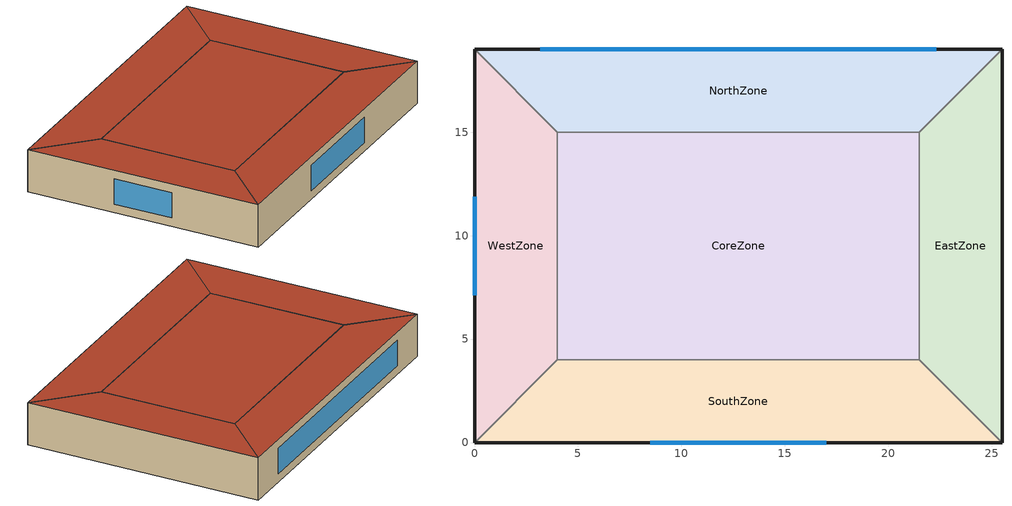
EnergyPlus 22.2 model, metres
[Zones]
SouthZone
 floor ground (Slab_Cons): 4,4 21.5,4 25.5,0 0,0 z0
 wall outside (ExtWall_Mass): 0,0 25.5,0 z0:3.5
 wall to EastZone (Partition_Cons): 25.5,0 21.5,4 z0:3.5
 wall to CoreZone (Partition_Cons): 21.5,4 4,4 z0:3.5
 wall to WestZone (Partition_Cons): 4,4 0,0 z0:3.5
 window (Win_Cons): 8.5,0 17,0 z0.7:2.8
 roof outside (Roof_Light): 0,0 25.5,0 21.5,4 4,4 z3.5
EastZone
 floor ground (Slab_Cons): 21.5,4 21.5,15 25.5,19 25.5,0 z0
 wall outside (ExtWall_Mass): 25.5,0 25.5,19 z0:3.5
 wall to NorthZone (Partition_Cons): 25.5,19 21.5,15 z0:3.5
 wall to CoreZone (Partition_Cons): 21.5,15 21.5,4 z0:3.5
 roof outside (Roof_Light): 25.5,0 25.5,19 21.5,15 21.5,4 z3.5
NorthZone
 floor ground (Slab_Cons): 21.5,15 4,15 0,19 25.5,19 z0
 wall outside (ExtWall_Mass): 25.5,19 0,19 z0:3.5
 wall to WestZone (Partition_Cons): 0,19 4,15 z0:3.5
 wall to CoreZone (Partition_Cons): 4,15 21.5,15 z0:3.5
 window (Win_Cons): 22.31,19 3.19,19 z0.7:2.8
 roof outside (Roof_Light): 25.5,19 0,19 4,15 21.5,15 z3.5
WestZone
 floor ground (Slab_Cons): 4,15 4,4 0,0 0,19 z0
 wall outside (ExtWall_Mass): 0,19 0,0 z0:3.5
 wall to CoreZone (Partition_Cons): 4,4 4,15 z0:3.5
 window (Win_Cons): 0,11.88 0,7.12 z0.7:2.8
 roof outside (Roof_Light): 0,19 0,0 4,4 4,15 z3.5
CoreZone
 floor ground (Slab_Cons): 4,15 21.5,15 21.5,4 4,4 z0
 roof outside (Roof_Light): 4,4 21.5,4 21.5,15 4,15 z3.5
[Building]
T2-test-04: 0, Suburbs, 0.04, 0.4, FullExterior, 25, 6
[Material]
Concrete200: MediumRough, 0.2032, 1.311, 2240, 836.8, 0.9, 0.7, 0.7
Gypsum13: MediumRough, 0.0127, 0.16, 784.9, 830, 0.9, 0.7, 0.7
WallIns: MediumRough, 0.0877, 0.049, 265, 836.8, 0.9, 0.7, 0.7
Plywood16: MediumRough, 0.0159, 0.12, 544, 1210, 0.9, 0.7, 0.7
Membrane10: MediumRough, 0.0095, 0.16, 1121.3, 1460, 0.9, 0.7, 0.7
RoofIns: MediumRough, 0.1095, 0.049, 265, 836.8, 0.9, 0.7, 0.7
MetalDeck: MediumRough, 0.0015, 45.006, 7680, 418.4, 0.9, 0.7, 0.7
Concrete100: MediumRough, 0.1016, 1.311, 2240, 836.8, 0.9, 0.7, 0.7
Carpet: MediumRough, 0.0127, 0.06, 288, 1380, 0.9, 0.7, 0.7
[Construction]
ExtWall_Mass: Concrete200, WallIns, Gypsum13
Roof_Light: Membrane10, Plywood16, RoofIns, MetalDeck
Slab_Cons: Concrete100, Carpet
Partition_Cons: Gypsum13, Gypsum13
Win_Cons: Glazing
[WindowMaterial:SimpleGlazingSystem]
Glazing: 2.1, 0.23, 0.29
[Zone]
SouthZone; EastZone; NorthZone; WestZone; CoreZone: 0, 0, 0, 0, 1, 1, autocalculate, autocalculate
[People]
SouthZone_People: SouthZone, OCC_SCH, Area/Person, , , 10, 0.3, autocalculate, ACTIVITY_SCH
EastZone_People: EastZone, OCC_SCH, Area/Person, , , 10, 0.3, autocalculate, ACTIVITY_SCH
NorthZone_People: NorthZone, OCC_SCH, Area/Person, , , 10, 0.3, autocalculate, ACTIVITY_SCH
WestZone_People: WestZone, OCC_SCH, Area/Person, , , 10, 0.3, autocalculate, ACTIVITY_SCH
CoreZone_People: CoreZone, OCC_SCH, Area/Person, , , 10, 0.3, autocalculate, ACTIVITY_SCH
[Lights]
SouthZone_Lights: SouthZone, LTG_SCH, Watts/Area, , 8.2, , 0, 0.7, 0.2, 1
EastZone_Lights: EastZone, LTG_SCH, Watts/Area, , 8.2, , 0, 0.7, 0.2, 1
NorthZone_Lights: NorthZone, LTG_SCH, Watts/Area, , 8.2, , 0, 0.7, 0.2, 1
WestZone_Lights: WestZone, LTG_SCH, Watts/Area, , 8.2, , 0, 0.7, 0.2, 1
CoreZone_Lights: CoreZone, LTG_SCH, Watts/Area, , 8.2, , 0, 0.7, 0.2, 1
[ElectricEquipment]
SouthZone_Equip: SouthZone, EQP_SCH, Watts/Area, , 13, , 0, 0.5, 0
EastZone_Equip: EastZone, EQP_SCH, Watts/Area, , 13, , 0, 0.5, 0
NorthZone_Equip: NorthZone, EQP_SCH, Watts/Area, , 13, , 0, 0.5, 0
WestZone_Equip: WestZone, EQP_SCH, Watts/Area, , 13, , 0, 0.5, 0
CoreZone_Equip: CoreZone, EQP_SCH, Watts/Area, , 13, , 0, 0.5, 0
[ZoneInfiltration:DesignFlowRate]
SouthZone_Infil: SouthZone, ALWAYS_ON, AirChanges/Hour, , , , 0.1, 1, 0, 0, 0
EastZone_Infil: EastZone, ALWAYS_ON, AirChanges/Hour, , , , 0.1, 1, 0, 0, 0
NorthZone_Infil: NorthZone, ALWAYS_ON, AirChanges/Hour, , , , 0.1, 1, 0, 0, 0
WestZone_Infil: WestZone, ALWAYS_ON, AirChanges/Hour, , , , 0.1, 1, 0, 0, 0
CoreZone_Infil: CoreZone, ALWAYS_ON, AirChanges/Hour, , , , 0.1, 1, 0, 0, 0
[HVACTemplate:Thermostat]
Tstat: HTGSETP_SCH, , CLGSETP_SCH
[HVACTemplate:Zone:IdealLoadsAirSystem]
SouthZone; EastZone; NorthZone; WestZone; CoreZone: Tstat
[Schedule:Compact]
ALWAYS_ON: Fraction, Through: 12/31, For: AllDays, Until: 24:00, 1
OCC_SCH: Fraction, Through: 12/31, For: Weekdays SummerDesignDay WinterDesignDay, Until: 07:00, 0, Until: 19:00, 1, Until: 24:00, 0, For: Saturday, Until: 08:00, 0, Until: 13:00, 1, Until: 24:00, 0, For: AllOtherDays, Until: 24:00, 0
LTG_SCH: Fraction, Through: 12/31, For: Weekdays SummerDesignDay WinterDesignDay, Until: 07:00, 0.05, Until: 19:00, 0.9, Until: 24:00, 0.05, For: Saturday, Until: 08:00, 0.05, Until: 13:00, 0.9, Until: 24:00, 0.05, For: AllOtherDays, Until: 24:00, 0.05
EQP_SCH: Fraction, Through: 12/31, For: Weekdays SummerDesignDay WinterDesignDay, Until: 07:00, 0.35, Until: 19:00, 0.95, Until: 24:00, 0.35, For: Saturday, Until: 08:00, 0.35, Until: 13:00, 0.95, Until: 24:00, 0.35, For: AllOtherDays, Until: 24:00, 0.35
HTGSETP_SCH: Temperature, Through: 12/31, For: Weekdays SummerDesignDay WinterDesignDay, Until: 07:00, 16.5, Until: 19:00, 20.5, Until: 24:00, 16.5, For: Saturday, Until: 08:00, 16.5, Until: 13:00, 20.5, Until: 24:00, 16.5, For: AllOtherDays, Until: 24:00, 16.5
CLGSETP_SCH: Temperature, Through: 12/31, For: Weekdays SummerDesignDay WinterDesignDay, Until: 07:00, 28, Until: 19:00, 24, Until: 24:00, 28, For: Saturday, Until: 08:00, 28, Until: 13:00, 24, Until: 24:00, 28, For: AllOtherDays, Until: 24:00, 28
ACTIVITY_SCH: AnyNumber, Through: 12/31, For: AllDays, Until: 24:00, 130
